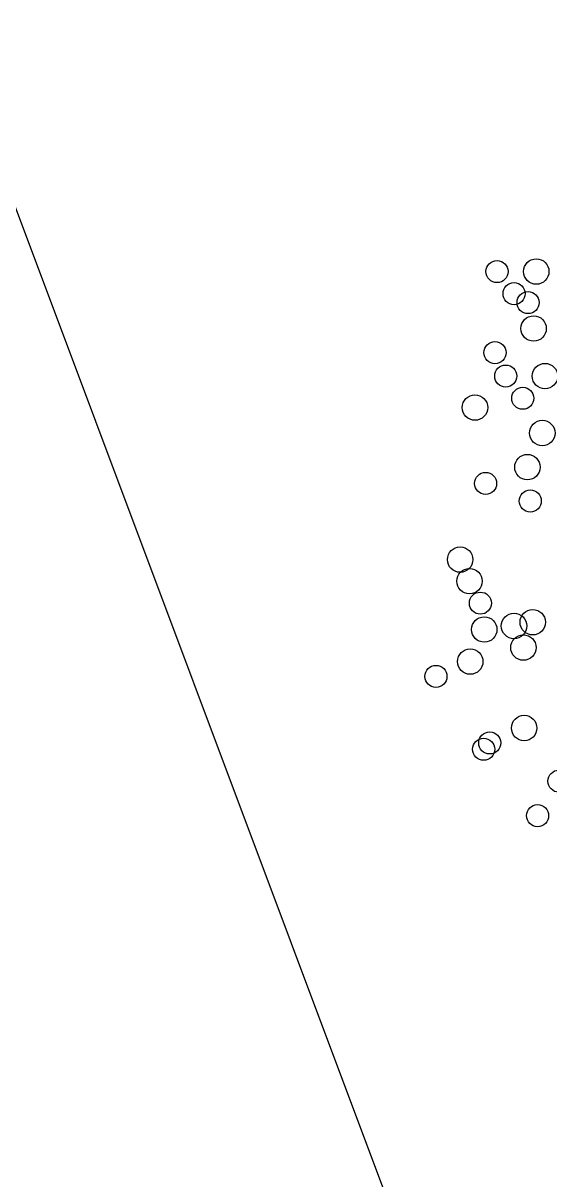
# Model space of a CAD drawing. Header units: millimetres. Extents: x 441156 to 441876, y 4514765 to 4515211.
# Drawn here: x 441428.849 to 441429.584, y 4514833.52 to 4514835.135 of the extents above; entities that cross this region are included whole.
import ezdxf

# ---------------------------------------------------------------- set-up
doc = ezdxf.new("R2010")
doc.units = ezdxf.units.MM
doc.layers.add('01_piscinas', color=254, linetype='Continuous')

msp = doc.modelspace()

# ---------------------------------------------------------------- linework, layer by layer
at = {"layer": '01_piscinas'}
msp.add_line((441430.69518641, 4514829.92970618, 0.00000015), (441427.35271451, 4514838.83373326, 0.00000132), dxfattribs=at)
for centre, radius in [((441429.5104803, 4514834.78799387, 0.00000076), 0.01541533), ((441429.56524479, 4514834.78796333, 0.00000076), 0.01775907), ((441429.53427651, 4514834.75704641, 0.00000076), 0.01541533), ((441429.55386029, 4514834.74471658, 0.00000076), 0.01541533), ((441429.56149765, 4514834.70849282, 0.00000076), 0.01775907), ((441429.50758915, 4514834.67479368, 0.00000076), 0.01541533), ((441429.5226807, 4514834.64209269, 0.00000076), 0.01541533), ((441429.57744519, 4514834.64206215, 0.00000076), 0.01775907), ((441429.47965473, 4514834.59810951, 0.00000076), 0.01775907), ((441429.54647692, 4514834.61114523, 0.00000076), 0.01541533), ((441429.57369806, 4514834.56259164, 0.00000076), 0.01775907), ((441429.55291468, 4514834.51500488, 0.00000076), 0.01775907), ((441429.49451847, 4514834.49217833, 0.00000076), 0.01541533), ((441429.55687442, 4514834.46772219, 0.00000076), 0.01541533), ((441429.45894462, 4514834.38597371, 0.00000076), 0.01775907), ((441429.47198061, 4514834.35583705, 0.00000076), 0.01775907), ((441429.48722787, 4514834.32515302, 0.00000076), 0.01541533), ((441429.49259596, 4514834.2883658, 0.00000076), 0.01775907), ((441429.53423814, 4514834.2932853, 0.00000076), 0.01775907), ((441429.56035215, 4514834.29854592, 0.00000076), 0.01775907), ((441429.54727414, 4514834.26314864, 0.00000076), 0.01775907), ((441429.47303513, 4514834.24357826, 0.00000076), 0.01775907), ((441429.42508453, 4514834.22285596, 0.00000076), 0.01541533), ((441429.54832866, 4514834.15088985, 0.00000076), 0.01775907), ((441429.50037805, 4514834.13016755, 0.00000076), 0.01541533), ((441429.49176022, 4514834.12128698, 0.00000076), 0.01541533), ((441429.59680098, 4514834.0767146, 0.00000076), 0.01541533), ((441429.56705374, 4514834.02859856, 0.00000076), 0.01541533)]:
    msp.add_circle(centre, radius, dxfattribs=at)

doc.saveas('drawing.dxf')
